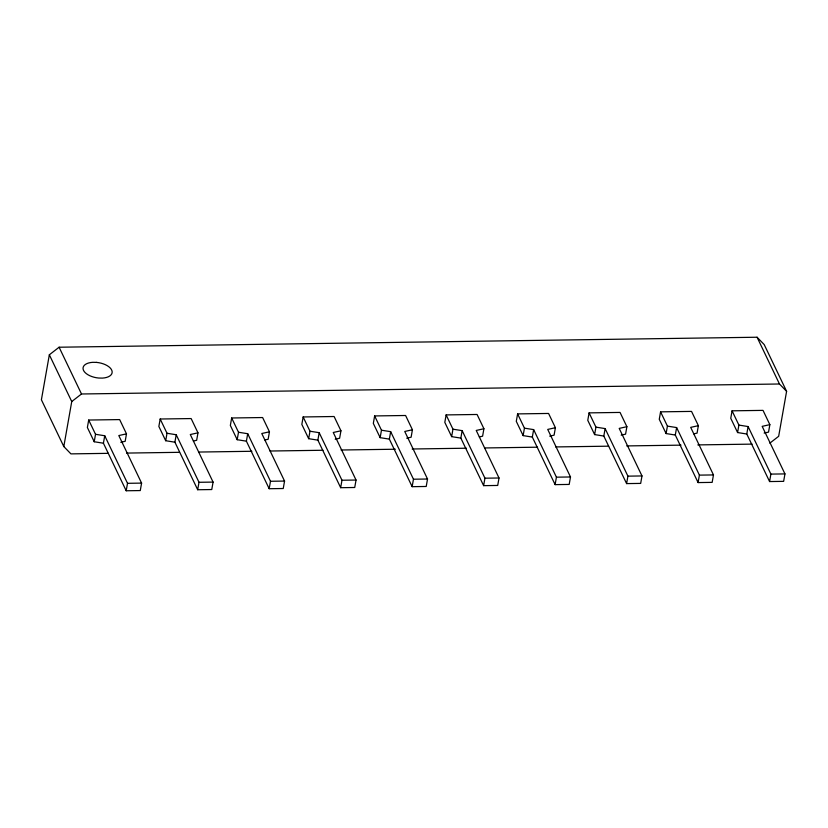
<?xml version="1.0" encoding="UTF-8"?>
<svg xmlns="http://www.w3.org/2000/svg" width="828" height="828" viewBox="0 0 828 828"><rect width="100%" height="100%" fill="white"/><g stroke="black" fill="none" stroke-linecap="round" stroke-linejoin="round"><path stroke-width="1.24" d="M769.874 443.125L778.662 436.304L786.6 391.323L764.192 344.562L757.071 337.234L59.098 347.222L49.338 354.798L41.4 399.779L63.808 446.54L70.929 453.879L108.416 453.34M63.808 446.54L71.746 401.559L49.338 354.798M88.7 420.034L87.375 427.486L94.216 441.748L103.417 443.218L126.198 490.766L140.274 490.569L141.588 483.107L118.808 435.559L126.487 433.851L119.656 419.589L88.7 420.034L95.53 434.296L94.216 441.748M103.417 443.218L104.732 435.756L95.53 434.296M126.487 433.851L125.173 441.314L120.784 442.287M126.198 490.766L127.512 483.314L104.732 435.756M160.177 419.009L158.862 426.461L165.703 440.724L174.905 442.193L197.685 489.741L211.761 489.545L213.075 482.093L190.295 434.534L197.975 432.827L191.144 418.564L160.177 419.009L167.018 433.272L165.703 440.724M174.905 442.193L176.219 434.741L167.018 433.272M197.975 432.827L196.66 440.289L193.369 441.013M197.685 489.741L198.999 482.289L176.219 434.741M231.664 417.985L230.35 425.437L237.181 439.709L246.392 441.169L269.172 488.717L283.238 488.52L284.563 481.068L261.772 433.51L269.462 431.802L262.621 417.54L231.664 417.985L238.505 432.247L237.181 439.709M246.392 441.169L247.707 433.717L238.505 432.247M269.462 431.802L268.148 439.264L264.846 439.989M269.172 488.717L270.487 481.265L247.707 433.717M303.151 416.96L301.837 424.412L308.668 438.685L317.869 440.144L340.66 487.702L354.726 487.495L356.04 480.043L333.26 432.485L340.95 430.788L334.108 416.515L303.151 416.96L309.982 431.222L308.668 438.685M317.869 440.144L319.194 432.692L309.982 431.222M340.95 430.788L339.625 438.24L335.236 439.213M340.66 487.702L341.974 480.24L319.194 432.692M374.639 415.935L373.324 423.398L380.155 437.66L389.357 439.119L412.147 486.678L426.213 486.471L427.527 479.019L404.747 431.471L412.427 429.763L405.596 415.49L374.639 415.935L381.47 430.208L380.155 437.66M389.357 439.119L390.671 431.667L381.47 430.208M412.427 429.763L411.112 437.215L406.724 438.188M412.147 486.678L413.462 479.215L390.671 431.667M446.126 414.911L444.812 422.373L451.643 436.635L460.844 438.105L483.624 485.653L497.7 485.446L499.015 477.994L476.235 430.446L483.914 428.738L477.083 414.476L446.126 414.911L452.957 429.183L451.643 436.635M460.844 438.105L462.159 430.643L452.957 429.183M483.914 428.738L482.6 436.19L479.308 436.925M483.624 485.653L484.939 478.201L462.159 430.643M517.614 413.896L516.289 421.349L523.13 435.611L532.332 437.08L555.112 484.628L569.188 484.432L570.502 476.969L547.722 429.421L555.402 427.714L548.571 413.451L517.614 413.896L524.445 428.159L523.13 435.611M532.332 437.08L533.646 429.618L524.445 428.159M555.402 427.714L554.087 435.166L549.699 436.149M555.112 484.628L556.426 477.176L533.646 429.618M589.091 412.872L587.776 420.324L594.618 434.586L603.819 436.056L626.599 483.604L640.675 483.407L641.99 475.945L619.199 428.397L626.889 426.689L620.048 412.427L589.091 412.872L595.932 427.134L594.618 434.586M603.819 436.056L605.133 428.594L595.932 427.134M626.889 426.689L625.575 434.151L621.176 435.124M626.599 483.604L627.914 476.152L605.133 428.594M660.578 411.847L659.264 419.299L666.095 433.561L675.296 435.031L698.087 482.579L712.152 482.382L713.477 474.93L690.687 427.372L698.377 425.664L691.535 411.402L660.578 411.847L667.42 426.109L666.095 433.561M675.296 435.031L676.621 427.579L667.42 426.109M698.377 425.664L697.052 433.127L693.76 433.851M698.087 482.579L699.401 475.127L676.621 427.579M732.066 410.823L730.751 418.275L737.582 432.547L746.784 434.007L769.574 481.554L783.64 481.358L784.954 473.906L762.174 426.348L769.854 424.64L763.023 410.377L732.066 410.823L738.897 425.085L737.582 432.547M746.784 434.007L748.098 426.555L738.897 425.085M769.854 424.64L768.539 432.102L764.151 433.075M769.574 481.554L770.889 474.102L748.098 426.555M71.746 401.559L81.506 393.983L779.469 383.995L786.6 391.323M126.508 453.082L179.5 452.316M198.896 452.047L251.888 451.281M269.98 451.022L322.972 450.266M341.074 450.008L395.36 449.231M412.158 448.993L466.443 448.217M484.546 447.958L537.538 447.192M555.629 446.934L608.621 446.178M626.724 445.919L681.009 445.143M697.807 444.905L752.093 444.129M127.512 483.314L141.588 483.107M198.999 482.289L213.075 482.093M270.487 481.265L284.563 481.068M341.974 480.24L356.04 480.043M413.462 479.215L427.527 479.019M484.939 478.201L499.015 477.994M556.426 477.176L570.502 476.969M627.914 476.152L641.99 475.945M699.401 475.127L713.477 474.93M770.889 474.102L784.954 473.906M757.071 337.234L779.469 383.995M59.098 347.222L81.506 393.983M96.441 362.385L92.726 362.322A14.738 7.618 10 0 0 83.349 369.992A14.738 7.618 10 0 0 98.76 378.044L102.475 378.096A14.738 7.618 10 0 0 111.852 370.437A14.738 7.618 10 0 0 96.441 362.385"/></g></svg>
